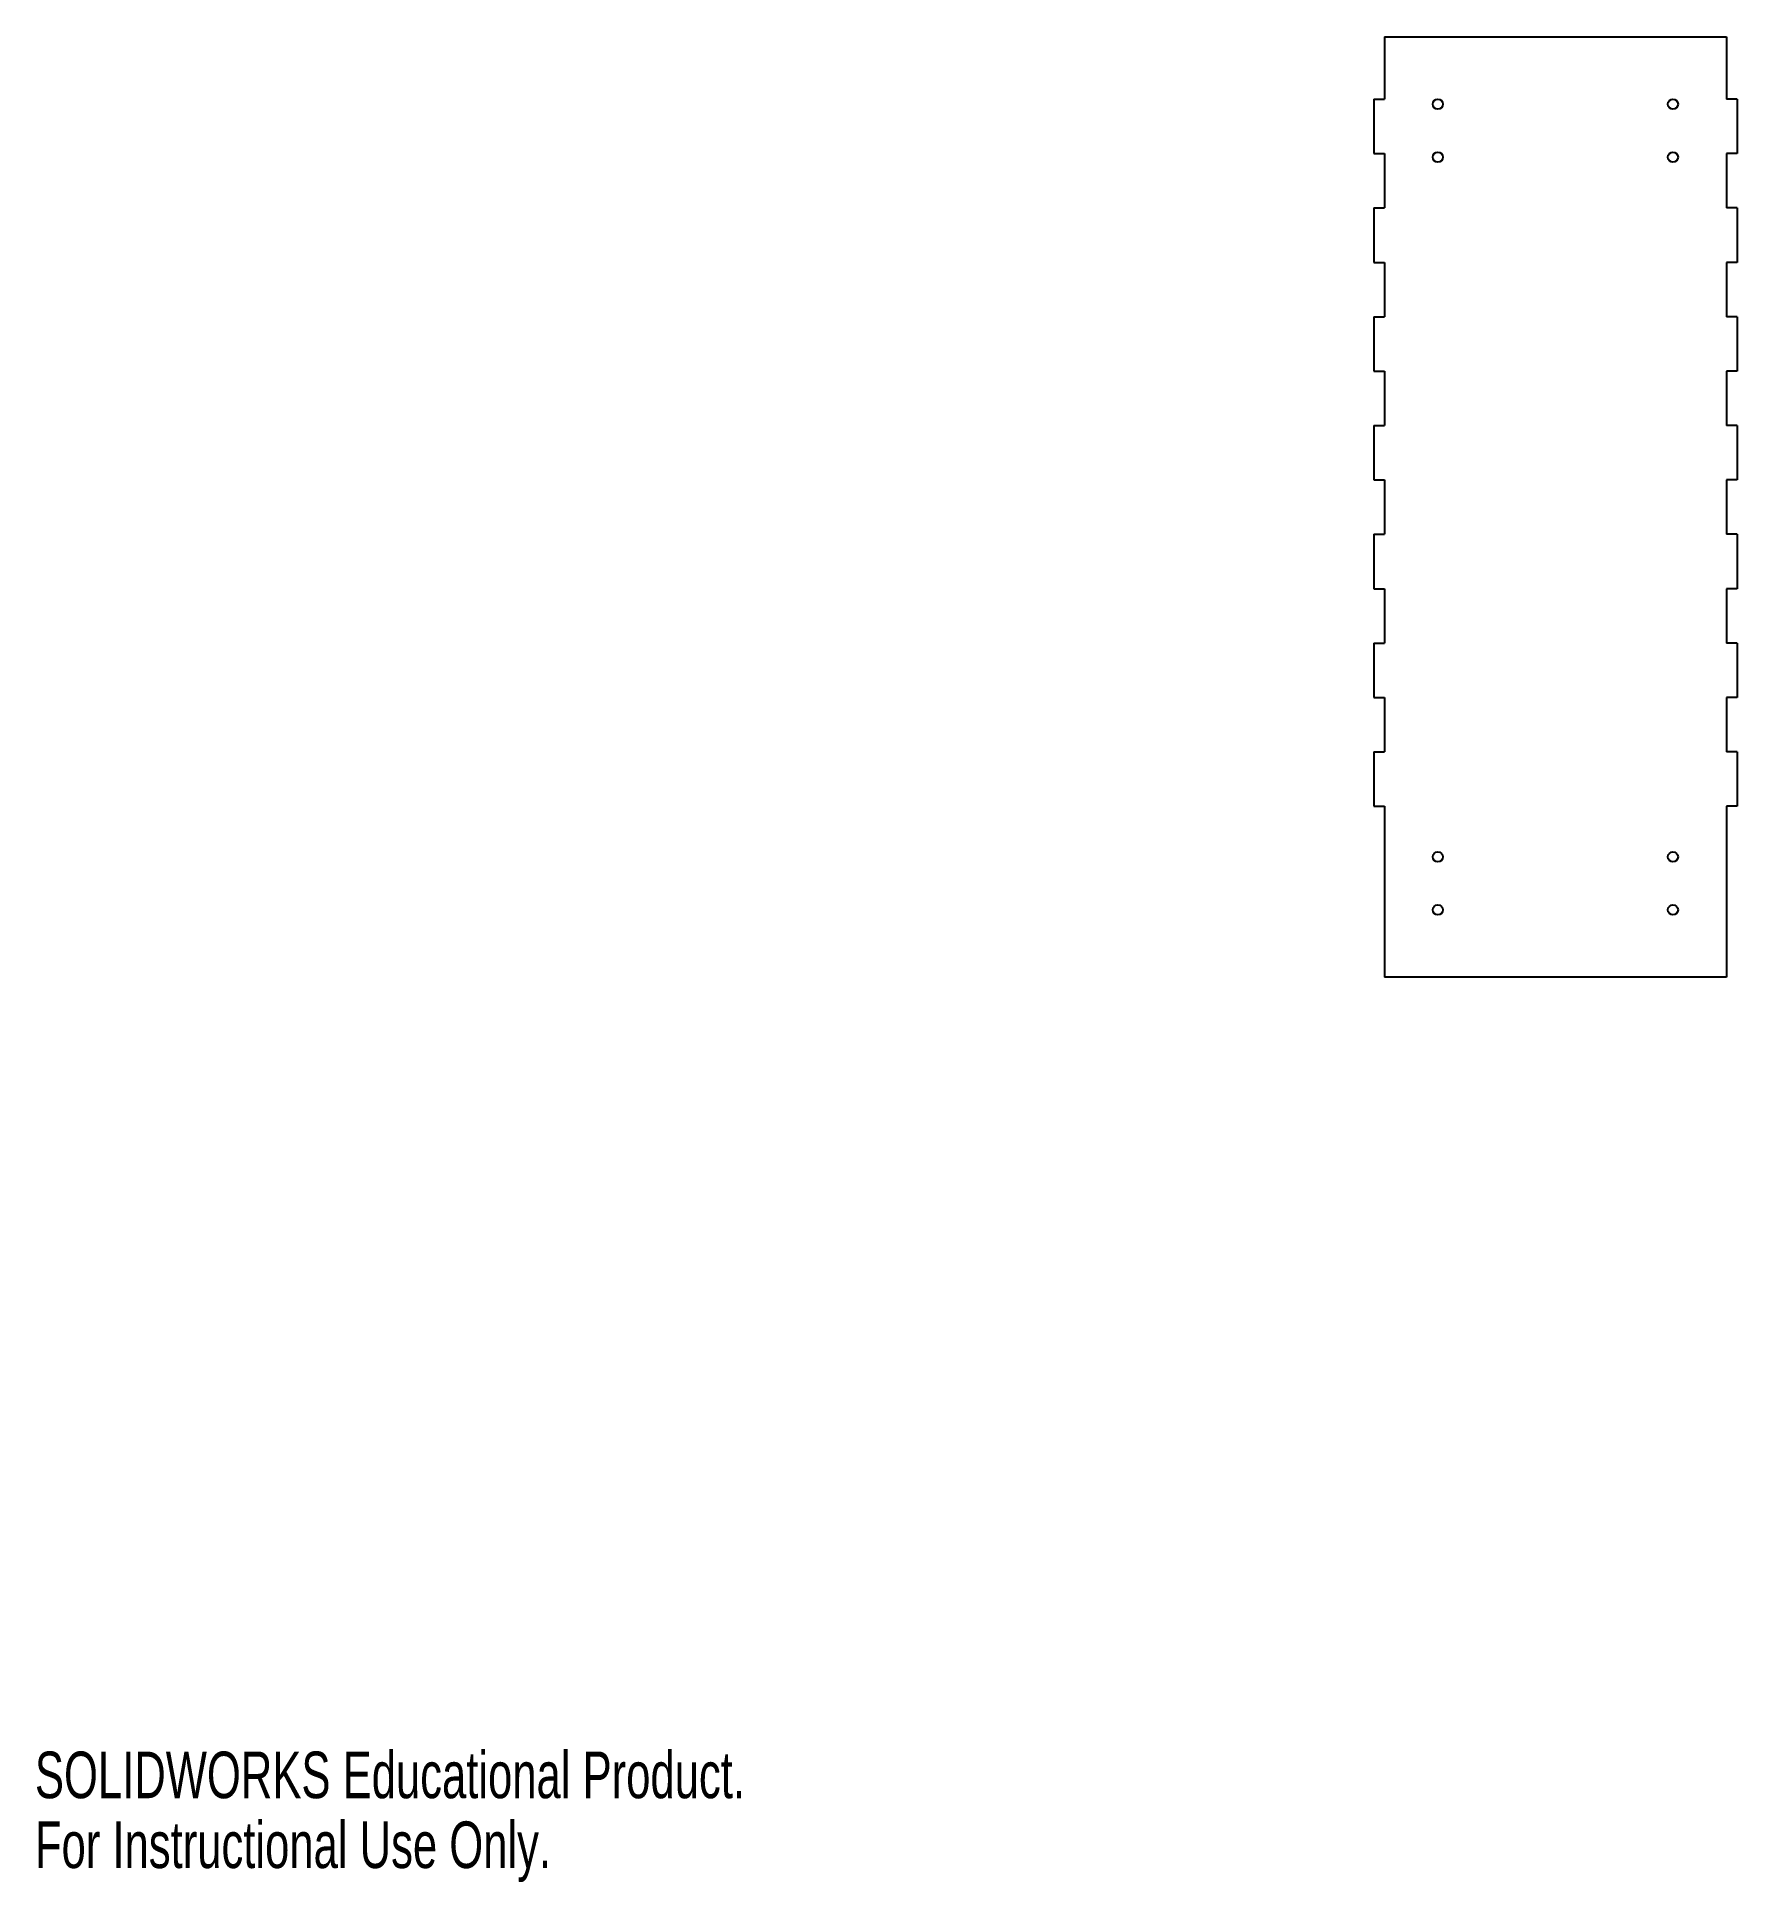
# Model space of a CAD drawing. Header units: millimetres. Extents: x 1 to 506, y 0 to 548.
import ezdxf

# ---------------------------------------------------------------- set-up
doc = ezdxf.new("R2010")
doc.units = ezdxf.units.MM
doc.styles.add('SLDTEXTSTYLE0', font='TXT', dxfattribs={"width": 0.7})

msp = doc.modelspace()

# ---------------------------------------------------------------- linework, layer by layer
at = {"color": 7, "linetype": 'Continuous', "lineweight": 25}
for p, q in [((400.98, 548.09), (400.98, 529.58)), ((400.98, 548.09), (502.58, 548.09)), ((502.58, 548.09), (502.58, 529.58)), ((397.8, 529.58), (397.8, 513.41)), ((397.8, 529.58), (400.98, 529.58)), ((505.75, 529.58), (502.58, 529.58)), ((505.75, 529.58), (505.75, 513.41)), ((397.8, 513.41), (400.98, 513.41)), ((400.98, 513.41), (400.98, 497.26)), ((505.75, 513.41), (502.58, 513.41)), ((502.58, 513.41), (502.58, 497.26)), ((397.8, 497.26), (397.8, 481.09)), ((397.8, 497.26), (400.98, 497.26)), ((505.75, 497.26), (502.58, 497.26)), ((505.75, 497.26), (505.75, 481.09)), ((397.8, 481.09), (400.98, 481.09)), ((400.98, 481.09), (400.98, 464.94)), ((505.75, 481.09), (502.58, 481.09)), ((502.58, 481.09), (502.58, 464.94)), ((397.8, 464.94), (397.8, 448.77)), ((397.8, 464.94), (400.98, 464.94)), ((505.75, 464.94), (502.58, 464.94)), ((505.75, 464.94), (505.75, 448.77)), ((397.8, 448.77), (400.98, 448.77)), ((400.98, 448.77), (400.98, 432.62)), ((505.75, 448.77), (502.58, 448.77)), ((502.58, 448.77), (502.58, 432.62)), ((397.8, 432.62), (397.8, 416.45)), ((397.8, 432.62), (400.98, 432.62)), ((505.75, 432.62), (502.58, 432.62)), ((505.75, 432.62), (505.75, 416.45)), ((397.8, 416.45), (400.98, 416.45)), ((400.98, 416.45), (400.98, 400.3)), ((505.75, 416.45), (502.58, 416.45)), ((502.58, 416.45), (502.58, 400.3)), ((397.8, 400.3), (397.8, 384.13)), ((397.8, 400.3), (400.98, 400.3)), ((505.75, 400.3), (502.58, 400.3)), ((505.75, 400.3), (505.75, 384.13)), ((397.8, 384.13), (400.98, 384.13)), ((400.98, 384.13), (400.98, 367.98)), ((505.75, 384.13), (502.58, 384.13)), ((502.58, 384.13), (502.58, 367.98)), ((397.8, 367.98), (397.8, 351.81)), ((397.8, 367.98), (400.98, 367.98)), ((505.75, 367.98), (502.58, 367.98)), ((505.75, 367.98), (505.75, 351.81)), ((397.8, 351.81), (400.98, 351.81)), ((400.98, 351.81), (400.98, 335.66)), ((505.75, 351.81), (502.58, 351.81)), ((502.58, 351.81), (502.58, 335.66)), ((397.8, 335.66), (397.8, 319.49)), ((397.8, 335.66), (400.98, 335.66)), ((505.75, 335.66), (502.58, 335.66)), ((505.75, 335.66), (505.75, 319.49)), ((397.8, 319.49), (400.98, 319.49)), ((400.98, 319.49), (400.98, 268.69)), ((505.75, 319.49), (502.58, 319.49)), ((502.58, 319.49), (502.58, 268.69)), ((502.58, 268.69), (400.98, 268.69))]:
    msp.add_line(p, q, dxfattribs=at)
for centre in [(416.85, 528.09), (486.7, 528.09), (416.85, 512.34), (486.7, 512.34), (416.85, 304.44), (486.7, 304.44), (416.85, 288.69), (486.7, 288.69)]:
    msp.add_circle(centre, 1.5, dxfattribs=at)

# ---------------------------------------------------------------- texts
at = {"color": 7, "linetype": 'Continuous', "char_height": 13.84, "attachment_point": 1, "style": 'SLDTEXTSTYLE0'}
for s, insert in [('SOLIDWORKS Educational Product.', (0, 38.6)), ('For Instructional Use Only.', (0, 17.84))]:
    msp.add_mtext(s, dxfattribs=dict(at, insert=insert))

doc.saveas('drawing.dxf')
